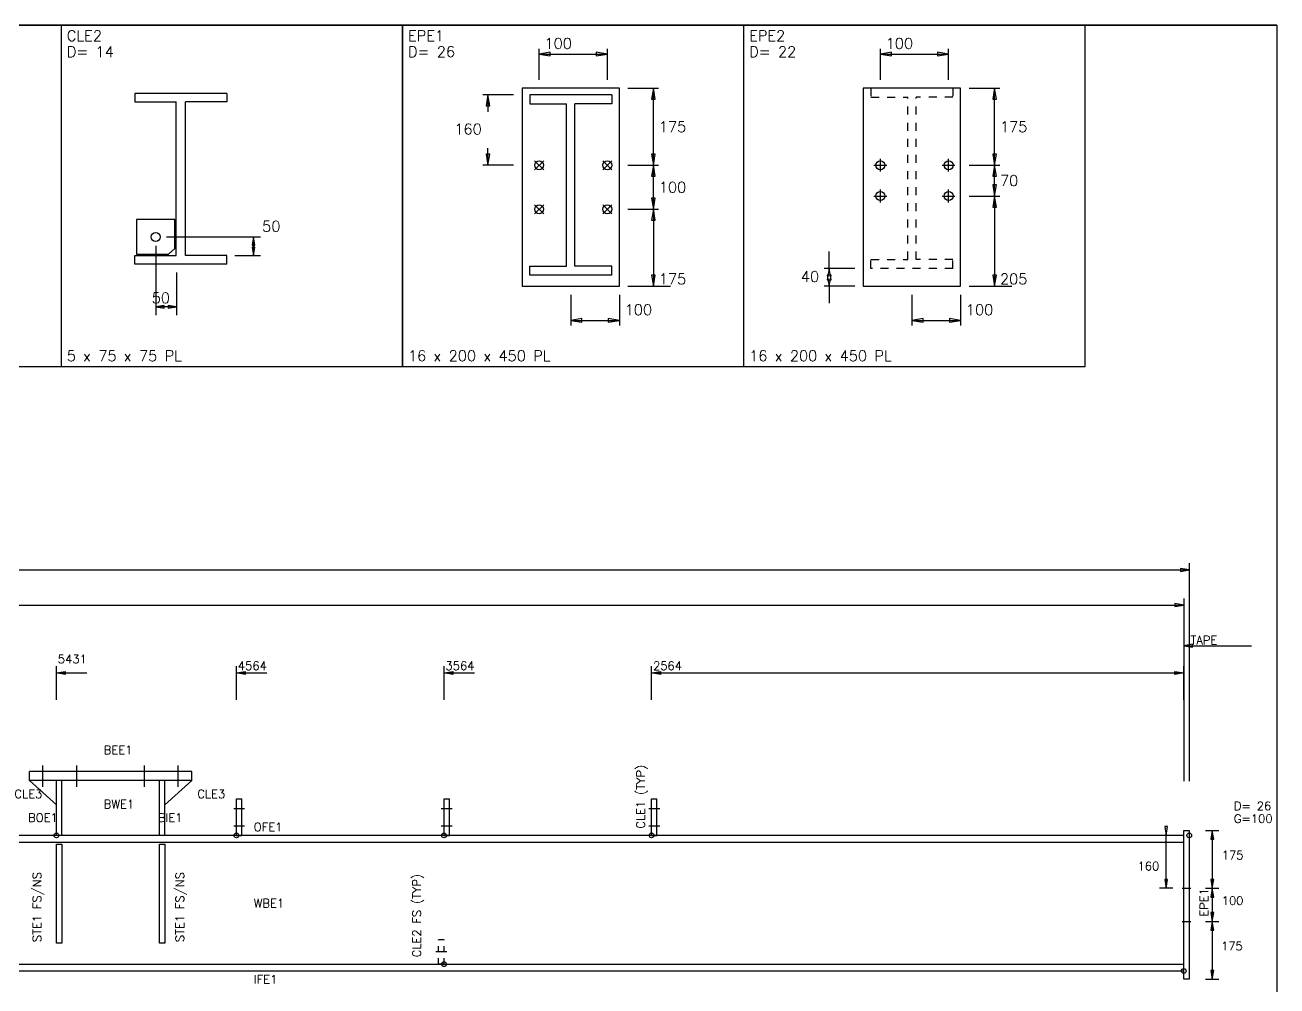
# Model space of a CAD drawing. Extents: x 0 to 428, y 0 to 297.
# Drawn here: x 185.2 to 420, y 116.9 to 297 of the extents above; entities that cross this region are included whole.
import ezdxf

# ---------------------------------------------------------------- set-up
doc = ezdxf.new("R2010")
doc.units = 0
doc.header["$MEASUREMENT"] = 0
doc.linetypes.add('CONTIN', pattern=[0])
doc.linetypes.add('DASHED', pattern=[2.38, 1.19, -1.19])
doc.layers.get('0').update_dxf_attribs({"linetype": 'CONTIN'})
for name, color, linetype in [('1', 7, 'CONTIN'), ('10', 7, 'CONTIN'), ('11', 7, 'CONTIN'), ('12', 2, 'CONTIN'), ('13', 2, 'CONTIN'), ('15', 6, 'CONTIN'), ('16', 7, 'CONTIN'), ('2', 7, 'CONTIN'), ('20', 7, 'CONTIN'), ('21', 7, 'CONTIN'), ('22', 7, 'CONTIN'), ('3', 1, 'CONTIN'), ('6', 4, 'CONTIN'), ('7', 3, 'DASHED'), ('9', 7, 'CONTIN')]:
    doc.layers.add(name, color=color, linetype=linetype)
doc.styles.add('SIMPLEX', font='SIMPLEX')

# ---------------------------------------------------------------- blocks, each defined once
blk = doc.blocks.new('CZEBORDR')
at = {"layer": '22'}
for p, q in [((0, 297), (420, 297)), ((420, 297), (420, 0))]:
    blk.add_line(p, q, dxfattribs=at)
blk = doc.blocks.new('LOGO')
at = {"linetype": 'Continuous'}
blk.add_line((0, 297), (-420, 297), dxfattribs=at)
at = {"layer": '22'}
blk.add_line((0, 297), (0, 0), dxfattribs=at)
blk = doc.blocks.new('RSECTN')
at = {"layer": '10'}
for p, q in [((-6.35, 25.4), (6.35, 25.4)), ((-6.35, 25.4), (-6.35, 24.13)), ((6.35, 25.4), (6.35, 24.13)), ((-6.35, 24.13), (-0.635, 24.13)), ((-0.635, 24.13), (-0.635, 1.27)), ((6.35, 24.13), (0.635, 24.13)), ((0.635, 24.13), (0.635, 1.27)), ((-6.35, 0), (-6.35, 1.27)), ((-6.35, 1.27), (-0.635, 1.27)), ((-6.35, 0), (6.35, 0)), ((6.35, 1.27), (0.635, 1.27)), ((6.35, 0), (6.35, 1.27))]:
    blk.add_line(p, q, dxfattribs=at)
blk = doc.blocks.new('PL4STE')
at = {"layer": '20'}
for p, q in [((0, 0), (0, 50.8)), ((0, 50.8), (50.8, 50.8)), ((50.8, 0), (50.8, 50.8)), ((0, 0), (50.8, 0))]:
    blk.add_line(p, q, dxfattribs=at)
at = {"layer": '9'}
for p, q in [((11.43, 22.389), (11.43, 39.116)), ((11.43, 39.116), (16.51, 39.116)), ((16.51, 39.116), (16.51, 22.389)), ((23.368, 39.116), (18.288, 39.116)), ((18.288, 39.116), (18.288, 22.389)), ((23.368, 22.389), (23.368, 39.116)), ((16.51, 22.389), (11.43, 22.389)), ((18.288, 22.389), (23.368, 22.389))]:
    blk.add_line(p, q, dxfattribs=at)
at = {"xscale": 1.08}
blk.add_blockref('RSECTN', (17.399, 15.24), dxfattribs=at)
at = {"layer": '16', "style": 'SIMPLEX'}
for s, p in [('STE1', (0.794, 48.419)), ('6 x 60 x 300 PL', (0.794, 0.794))]:
    blk.add_text(s, height=1.587, dxfattribs=at).set_placement(p)
blk = doc.blocks.new('CYAN_CRCL')
at = {"layer": '6'}
blk.add_circle((0, 0), 0.889, dxfattribs=at)
blk = doc.blocks.new('SWHOLE')
at = {"layer": '6'}
blk.add_blockref('CYAN_CRCL', (0, 0), dxfattribs=at)
blk = doc.blocks.new('ARROW')
at = {"layer": '2'}
for p, q in [((0, 0), (-1.651, 0.275)), ((-1.651, 0.275), (-1.651, -0.275)), ((-1.651, -0.275), (0, 0))]:
    blk.add_line(p, q, dxfattribs=at)
blk = doc.blocks.new('PL5CLE')
at = {"layer": '13'}
for p, q in [((11.176, 21.844), (11.176, 16.701)), ((16.891, 21.844), (11.176, 21.844)), ((16.891, 17.558), (16.891, 21.844)), ((16.891, 17.558), (15.938, 16.701)), ((11.176, 16.701), (15.938, 16.701))]:
    blk.add_line(p, q, dxfattribs=at)
at = {"layer": '2'}
for p, q in [((15.621, 19.272), (29.616, 19.272)), ((28.575, 19.272), (28.575, 16.51)), ((14.033, 17.971), (14.033, 7.62)), ((25.806, 16.51), (29.616, 16.51)), ((17.145, 13.97), (17.145, 7.62)), ((17.145, 8.89), (14.033, 8.89))]:
    blk.add_line(p, q, dxfattribs=at)
at = {"layer": '20'}
for p, q in [((0, 0), (0, 50.8)), ((0, 50.8), (50.8, 50.8)), ((50.8, 0), (50.8, 50.8)), ((0, 0), (50.8, 0))]:
    blk.add_line(p, q, dxfattribs=at)
at = {"xscale": 1.08, "rotation": 180}
blk.add_blockref('RSECTN', (17.78, 40.64), dxfattribs=at)
at = {"layer": '2', "xscale": 0.75, "yscale": 0.75, "zscale": 0.75}
for p, rotation in [((28.575, 19.272), 90), ((28.575, 16.51), 270), ((14.033, 8.89), 180)]:
    blk.add_blockref('ARROW', p, dxfattribs=dict(at, rotation=rotation))
blk.add_blockref('ARROW', (17.145, 8.89), dxfattribs=at)
at = {"layer": '6', "xscale": 0.75, "yscale": 0.75, "zscale": 0.75}
blk.add_blockref('SWHOLE', (14.033, 19.272), dxfattribs=at)
at = {"layer": '11', "style": 'SIMPLEX'}
for p in [(29.877, 20.066), (13.441, 9.419)]:
    blk.add_text('50', height=1.587, dxfattribs=at).set_placement(p)
at = {"layer": '16', "style": 'SIMPLEX'}
for s, p in [('CLE2', (0.794, 48.419)), ('5 x 75 x 75 PL', (0.794, 0.794))]:
    blk.add_text(s, height=1.587, dxfattribs=at).set_placement(p)
at = {"layer": '21', "style": 'SIMPLEX'}
blk.add_text('D= 14', height=1.587, dxfattribs=at).set_placement((0.794, 46.038))
blk = doc.blocks.new('XCIRCL')
at = {"layer": '6'}
for p, q in [((-1.27, 0), (1.27, 0)), ((0, -1.27), (0, 1.27))]:
    blk.add_line(p, q, dxfattribs=at)
blk.add_circle((0, 0), 0.889, dxfattribs=at)
blk = doc.blocks.new('LWHOLE')
at = {"layer": '6', "rotation": 45}
blk.add_blockref('XCIRCL', (0, 0), dxfattribs=at)
blk = doc.blocks.new('PL6EPE')
at = {"layer": '12'}
for p, q in [((17.78, 41.402), (17.78, 11.938)), ((32.258, 41.402), (17.78, 41.402)), ((32.258, 11.938), (32.258, 41.402)), ((17.78, 11.938), (32.258, 11.938))]:
    blk.add_line(p, q, dxfattribs=at)
at = {"layer": '2'}
for p, q in [((20.32, 42.672), (20.32, 47.244)), ((30.48, 42.672), (30.48, 47.244)), ((20.32, 46.482), (30.48, 46.482)), ((33.528, 41.402), (38.1, 41.402)), ((37.338, 29.944), (37.338, 41.402)), ((16.51, 40.42), (11.938, 40.42)), ((12.7, 40.42), (12.7, 37.88)), ((37.338, 29.944), (37.338, 33.754)), ((12.7, 29.944), (12.7, 32.484)), ((16.51, 29.944), (11.938, 29.944)), ((33.528, 29.944), (38.1, 29.944)), ((33.528, 29.944), (38.1, 29.944)), ((37.338, 23.396), (37.338, 29.944)), ((37.338, 23.396), (37.338, 27.206)), ((33.528, 23.396), (38.1, 23.396)), ((37.338, 23.396), (37.338, 11.938)), ((33.528, 11.938), (39.878, 11.938)), ((25.019, 10.668), (25.019, 6.096)), ((32.258, 10.668), (32.258, 6.096)), ((25.019, 6.858), (32.258, 6.858))]:
    blk.add_line(p, q, dxfattribs=at)
at = {"layer": '20'}
for p, q in [((0, 0), (0, 50.8)), ((0, 50.8), (50.8, 50.8)), ((50.8, 0), (50.8, 50.8)), ((0, 0), (50.8, 0))]:
    blk.add_line(p, q, dxfattribs=at)
at = {"layer": '1', "xscale": 0.75, "yscale": 0.75, "zscale": 0.75}
for p in [(20.32, 29.944), (30.48, 29.944), (20.32, 23.396), (30.48, 23.396)]:
    blk.add_blockref('LWHOLE', p, dxfattribs=at)
at = {"layer": '2'}
for p, rotation in [((20.32, 46.482), 180), ((37.338, 41.402), 90), ((12.7, 40.42), 90), ((12.7, 29.944), 270), ((37.338, 29.944), 270), ((37.338, 29.944), 90), ((37.338, 23.396), 270), ((37.338, 23.396), 90), ((37.338, 11.938), 270), ((25.019, 6.858), 180)]:
    blk.add_blockref('ARROW', p, dxfattribs=dict(at, rotation=rotation))
for p in [(30.48, 46.482), (32.258, 6.858)]:
    blk.add_blockref('ARROW', p, dxfattribs=at)
at = {"layer": '3', "xscale": 0.9599999999999999, "yscale": 1.056999999999999, "zscale": 1.056999999999999, "rotation": 180}
blk.add_blockref('RSECTN', (25.019, 40.42), dxfattribs=at)
at = {"layer": '11', "style": 'SIMPLEX'}
for s, p in [('100', (21.114, 47.276)), ('160', (7.694, 34.52)), ('175', (38.132, 34.879)), ('100', (38.132, 25.876)), ('175', (38.132, 12.224)), ('100', (33.052, 7.652))]:
    blk.add_text(s, height=1.587, dxfattribs=at).set_placement(p)
at = {"layer": '16', "style": 'SIMPLEX'}
for s, p in [('EPE1', (0.794, 48.419)), ('16 x 200 x 450 PL', (0.794, 0.794))]:
    blk.add_text(s, height=1.587, dxfattribs=at).set_placement(p)
at = {"layer": '21', "style": 'SIMPLEX'}
blk.add_text('D= 26', height=1.587, dxfattribs=at).set_placement((0.794, 46.038))
blk = doc.blocks.new('RSECTB')
at = {"layer": '7'}
for p, q in [((-6.35, 25.4), (6.35, 25.4)), ((-6.35, 25.4), (-6.35, 24.13)), ((6.35, 25.4), (6.35, 24.13)), ((-6.35, 24.13), (-0.635, 24.13)), ((-0.635, 24.13), (-0.635, 1.27)), ((6.35, 24.13), (0.635, 24.13)), ((0.635, 24.13), (0.635, 1.27)), ((-6.35, 0), (-6.35, 1.27)), ((-6.35, 1.27), (-0.635, 1.27)), ((-6.35, 0), (6.35, 0)), ((6.35, 1.27), (0.635, 1.27)), ((6.35, 0), (6.35, 1.27))]:
    blk.add_line(p, q, dxfattribs=at)
blk = doc.blocks.new('MWHOLE')
at = {"layer": '6'}
blk.add_blockref('XCIRCL', (0, 0), dxfattribs=at)
blk = doc.blocks.new('PL7EPE')
at = {"layer": '12'}
for p, q in [((17.78, 41.402), (17.78, 11.938)), ((32.258, 41.402), (17.78, 41.402)), ((32.258, 11.938), (32.258, 41.402)), ((17.78, 11.938), (32.258, 11.938))]:
    blk.add_line(p, q, dxfattribs=at)
at = {"layer": '2'}
for p, q in [((20.32, 42.672), (20.32, 47.244)), ((30.48, 42.672), (30.48, 47.244)), ((20.32, 46.482), (30.48, 46.482)), ((33.528, 41.402), (38.1, 41.402)), ((37.338, 29.944), (37.338, 41.402)), ((37.338, 29.944), (37.338, 33.754)), ((33.528, 29.944), (38.1, 29.944)), ((33.528, 29.944), (38.1, 29.944)), ((37.338, 25.36), (37.338, 29.944)), ((37.338, 25.36), (37.338, 29.17)), ((33.528, 25.36), (38.1, 25.36)), ((37.338, 25.36), (37.338, 11.938)), ((12.7, 14.557), (12.7, 17.097)), ((16.51, 14.557), (11.938, 14.557)), ((16.51, 11.938), (11.938, 11.938)), ((12.7, 11.938), (12.7, 9.398)), ((33.528, 11.938), (39.878, 11.938)), ((25.019, 10.668), (25.019, 6.096)), ((32.258, 10.668), (32.258, 6.096)), ((25.019, 6.858), (32.258, 6.858))]:
    blk.add_line(p, q, dxfattribs=at)
at = {"layer": '20'}
for p, q in [((0, 0), (0, 50.8)), ((0, 50.8), (50.8, 50.8)), ((50.8, 0), (50.8, 50.8)), ((0, 0), (50.8, 0))]:
    blk.add_line(p, q, dxfattribs=at)
at = {"layer": '1', "xscale": 0.75, "yscale": 0.75, "zscale": 0.75}
for p in [(20.32, 29.944), (30.48, 29.944), (20.32, 25.36), (30.48, 25.36)]:
    blk.add_blockref('MWHOLE', p, dxfattribs=at)
at = {"layer": '2'}
for p, rotation in [((20.32, 46.482), 180), ((37.338, 41.402), 90), ((37.338, 29.944), 270), ((37.338, 29.944), 90), ((37.338, 25.36), 270), ((37.338, 25.36), 90), ((12.7, 14.557), 90), ((12.7, 11.938), 270), ((37.338, 11.938), 270), ((25.019, 6.858), 180)]:
    blk.add_blockref('ARROW', p, dxfattribs=dict(at, rotation=rotation))
for p in [(30.48, 46.482), (32.258, 6.858)]:
    blk.add_blockref('ARROW', p, dxfattribs=at)
at = {"layer": '7', "xscale": 0.9599999999999999, "yscale": 1.056999999999999, "zscale": 1.056999999999999, "rotation": 180}
blk.add_blockref('RSECTB', (25.019, 41.402), dxfattribs=at)
at = {"layer": '11', "style": 'SIMPLEX'}
for s, p in [('100', (21.114, 47.276)), ('175', (38.132, 34.879)), ('70', (38.132, 26.858)), ('40', (8.488, 12.586)), ('205', (38.132, 12.224)), ('100', (33.052, 7.652))]:
    blk.add_text(s, height=1.587, dxfattribs=at).set_placement(p)
at = {"layer": '16', "style": 'SIMPLEX'}
for s, p in [('EPE2', (0.794, 48.419)), ('16 x 200 x 450 PL', (0.794, 0.794))]:
    blk.add_text(s, height=1.587, dxfattribs=at).set_placement(p)
at = {"layer": '21', "style": 'SIMPLEX'}
blk.add_text('D= 22', height=1.587, dxfattribs=at).set_placement((0.794, 46.038))
blk = doc.blocks.new('MAG_CRCL')
at = {"layer": '15'}
blk.add_circle((0, 0), 0.889, dxfattribs=at)
blk = doc.blocks.new('BSEPLT')
at = {"layer": '12'}
for p, q in [((-0.508, 0), (0.508, 0)), ((-0.508, -12.7), (-0.508, 0)), ((0.508, 0), (0.508, -12.7)), ((0.508, -12.7), (-0.508, -12.7))]:
    blk.add_line(p, q, dxfattribs=at)
blk = doc.blocks.new('CYAN_TICK')
at = {"layer": '6'}
blk.add_line((-1.6, 0), (1.6, 0), dxfattribs=at)
blk = doc.blocks.new('PUCLIP')
at = {"layer": '13'}
for p, q in [((0, 0), (0, 7.62)), ((0, 7.62), (1.016, 7.62)), ((1.016, 0), (1.016, 7.62)), ((0, 0), (1.016, 0))]:
    blk.add_line(p, q, dxfattribs=at)
at = {"layer": '6'}
for p, q in [((-0.508, 5.588), (1.524, 5.588)), ((-0.508, 2.032), (1.524, 2.032))]:
    blk.add_line(p, q, dxfattribs=at)
blk = doc.blocks.new('BRCCLP')
at = {"layer": '6'}
for p, q in [((-0.508, 2.54), (1.524, 2.54)), ((0, 0), (1.016, 0))]:
    blk.add_line(p, q, dxfattribs=at)
at = {"layer": '7'}
for p, q in [((0, 0), (0, 5.08)), ((0, 5.08), (1.016, 5.08)), ((1.016, 0), (1.016, 5.08))]:
    blk.add_line(p, q, dxfattribs=at)
blk = doc.blocks.new('BRSTBH')
at = {"layer": '13'}
for p, q in [((-25.4, 11.43), (-25.4, 13.335)), ((-25.4, 13.335), (5.08, 13.335)), ((5.08, 11.43), (5.08, 13.335)), ((-25.4, 11.43), (5.08, 11.43)), ((-25.4, 11.43), (-20.32, 6.35)), ((-20.32, 0), (-20.32, 11.43)), ((-19.304, 0), (-19.304, 11.43)), ((-1.016, 0), (-1.016, 11.43)), ((0, 0), (0, 11.43)), ((5.08, 11.43), (0, 6.35)), ((-20.32, 0), (-19.304, 0)), ((-1.016, 0), (0, 0))]:
    blk.add_line(p, q, dxfattribs=at)
at = {"layer": '6'}
for p, q in [((-22.86, 10.16), (-22.86, 14.605)), ((-16.51, 10.16), (-16.51, 14.605)), ((-3.81, 10.16), (-3.81, 14.605)), ((2.54, 10.16), (2.54, 14.605))]:
    blk.add_line(p, q, dxfattribs=at)
blk = doc.blocks.new('WEBSTF')
at = {"layer": '9'}
for p, q in [((0, 0), (0, 25.4)), ((0, 25.4), (1.016, 25.4)), ((1.016, 25.4), (1.016, 0)), ((1.016, 0), (0, 0))]:
    blk.add_line(p, q, dxfattribs=at)
blk = doc.blocks.new('CZEPIECE')
at = {"layer": '1'}
for p, q in [((394.6, 55.88), (50.8, 55.88)), ((50.8, 54.61), (394.6, 54.61)), ((394.6, 30.48), (394.6, 55.88)), ((50.8, 31.75), (394.6, 31.75)), ((50.8, 30.48), (394.6, 30.48))]:
    blk.add_line(p, q, dxfattribs=at)
at = {"layer": '2'}
for p, q in [((395.616, 106.934), (395.616, 66.04)), ((49.784, 105.664), (395.616, 105.664)), ((50.8, 99.06), (394.6, 99.06)), ((394.6, 100.33), (394.6, 66.04)), ((394.6, 92.71), (394.6, 85.09)), ((394.6, 91.44), (407.3, 91.44)), ((183.136, 81.28), (183.136, 87.63)), ((216.899, 81.28), (216.899, 87.63)), ((255.834, 81.28), (255.834, 87.63)), ((294.77, 81.28), (294.77, 87.63)), ((394.6, 81.28), (394.6, 87.63)), ((183.136, 86.36), (188.851, 86.36)), ((216.899, 86.36), (222.614, 86.36)), ((255.834, 86.36), (261.549, 86.36)), ((294.77, 86.36), (300.485, 86.36)), ((300.485, 86.36), (394.6, 86.36)), ((398.664, 56.809), (401.204, 56.809)), ((399.934, 56.809), (399.934, 45.968)), ((392.568, 55.88), (390.028, 55.88)), ((391.298, 45.968), (391.298, 55.88)), ((392.568, 45.968), (390.028, 45.968)), ((398.664, 45.968), (401.204, 45.968)), ((399.934, 45.968), (399.934, 39.773)), ((398.664, 39.773), (401.204, 39.773)), ((399.934, 39.773), (399.934, 28.931)), ((398.664, 28.931), (401.204, 28.931))]:
    blk.add_line(p, q, dxfattribs=at)
at = {"rotation": 180}
blk.add_blockref('ARROW', (394.6, 91.44), dxfattribs=at)
at = {"xscale": -1, "yscale": 0.9, "zscale": 0.9}
for name, p in [('BRSTBH', (183.136, 55.88)), ('BRCCLP', (255.834, 31.75))]:
    blk.add_blockref(name, p, dxfattribs=at)
for name, p, yscale, zscale in [('PUCLIP', (216.899, 55.88), 0.9, 0.9), ('PUCLIP', (255.834, 55.88), 0.9, 0.9), ('PUCLIP', (294.77, 55.88), 0.9, 0.9), ('BSEPLT', (395.108, 56.809), 2.194999999999999, 2.194999999999999), ('BSEPLT', (395.108, 56.809), 2.194999999999999, 2.194999999999999)]:
    blk.add_blockref(name, p, dxfattribs=dict(yscale=yscale, zscale=zscale))
at = {"layer": '1', "xscale": -1}
for p in [(183.136, 86.36), (216.899, 86.36), (255.834, 86.36), (294.77, 86.36)]:
    blk.add_blockref('ARROW', p, dxfattribs=at)
at = {"layer": '15', "xscale": 0.5, "yscale": 0.5, "zscale": 0.5}
for p in [(183.136, 55.88), (216.899, 55.88), (255.834, 55.88), (294.77, 55.88), (395.616, 55.88), (255.834, 31.75), (394.6, 30.48)]:
    blk.add_blockref('MAG_CRCL', p, dxfattribs=at)
at = {"layer": '2'}
for p in [(395.616, 105.664), (394.6, 99.06)]:
    blk.add_blockref('ARROW', p, dxfattribs=at)
at = {"layer": '2', "xscale": -1, "rotation": 180}
blk.add_blockref('ARROW', (394.6, 86.36), dxfattribs=at)
at = {"layer": '2'}
for p, rotation in [((391.298, 55.88), 270), ((399.934, 56.809), 90), ((391.298, 45.968), 270), ((399.934, 45.968), 270), ((399.934, 45.968), 90), ((399.934, 39.773), 270), ((399.934, 39.773), 90), ((399.934, 28.931), 270)]:
    blk.add_blockref('ARROW', p, dxfattribs=dict(at, rotation=rotation))
at = {"layer": '2', "xscale": 0.5, "yscale": 0.5, "zscale": 0.5}
for p in [(395.108, 45.968), (395.108, 39.773)]:
    blk.add_blockref('CYAN_TICK', p, dxfattribs=at)
at = {"layer": '9', "xscale": -1, "yscale": -0.7320000000000001, "zscale": -0.7320000000000001}
for p in [(184.152, 54.269), (203.456, 54.269)]:
    blk.add_blockref('WEBSTF', p, dxfattribs=at)
at = {"layer": '1', "style": 'SIMPLEX'}
blk.add_text('CLE3', height=1.587, dxfattribs=at).set_placement((175.262, 62.865))
at = {"layer": '11', "style": 'SIMPLEX'}
for s, p in [('5431', (183.4, 88.159)), ('4564', (217.163, 86.889)), ('3564', (256.099, 86.889)), ('2564', (295.034, 86.889)), ('175', (401.712, 51.389)), ('160', (385.932, 49.336)), ('100', (401.712, 42.87)), ('175', (401.585, 34.352))]:
    blk.add_text(s, height=1.587, dxfattribs=at).set_placement(p)
at = {"layer": '2', "style": 'SIMPLEX'}
blk.add_text('TAPE', height=1.587, dxfattribs=at).set_placement((395.87, 91.694))
at = {"layer": '21', "style": 'SIMPLEX'}
for s, p in [('D= 26', (403.998, 60.619)), ('G=100', (403.998, 58.238))]:
    blk.add_text(s, height=1.587, dxfattribs=at).set_placement(p)
at = {"layer": '3', "style": 'SIMPLEX'}
for s, p in [('BEE1', (192.01, 71.12)), ('CLE3', (209.552, 62.865)), ('BWE1', (192.01, 60.96)), ('BOE1', (177.802, 58.42)), ('BIE1', (202.173, 58.42)), ('OFE1', (220.148, 56.674)), ('WBE1', (220.148, 42.386)), ('IFE1', (220.148, 28.099))]:
    blk.add_text(s, height=1.587, dxfattribs=at).set_placement(p)
for s, p in [('CLE1 (TYP)', (293.5, 57.15)), ('STE1 FS/NS', (180.278, 35.878)), ('STE1 FS/NS', (207.075, 35.878)), ('CLE2 FS (TYP)', (251.516, 33.02)), ('EPE1', (399.172, 40.64))]:
    blk.add_text(s, height=1.587, rotation=90, dxfattribs=at).set_placement(p)

msp = doc.modelspace()

# ---------------------------------------------------------------- block references
at = {"xscale": 1.26, "yscale": 1.26, "zscale": 1.26}
for name, p in [('PL4STE', (128, 233)), ('PL5CLE', (192, 233)), ('PL6EPE', (256, 233)), ('PL7EPE', (320, 233))]:
    msp.add_blockref(name, p, dxfattribs=at)
msp.add_blockref('CZEPIECE', (7.92, 89.2))
at = {"layer": '1'}
msp.add_blockref('CZEBORDR', (0, 0), dxfattribs=at)
at = {"layer": '2'}
msp.add_blockref('LOGO', (420, 0), dxfattribs=at)

doc.saveas('drawing.dxf')
